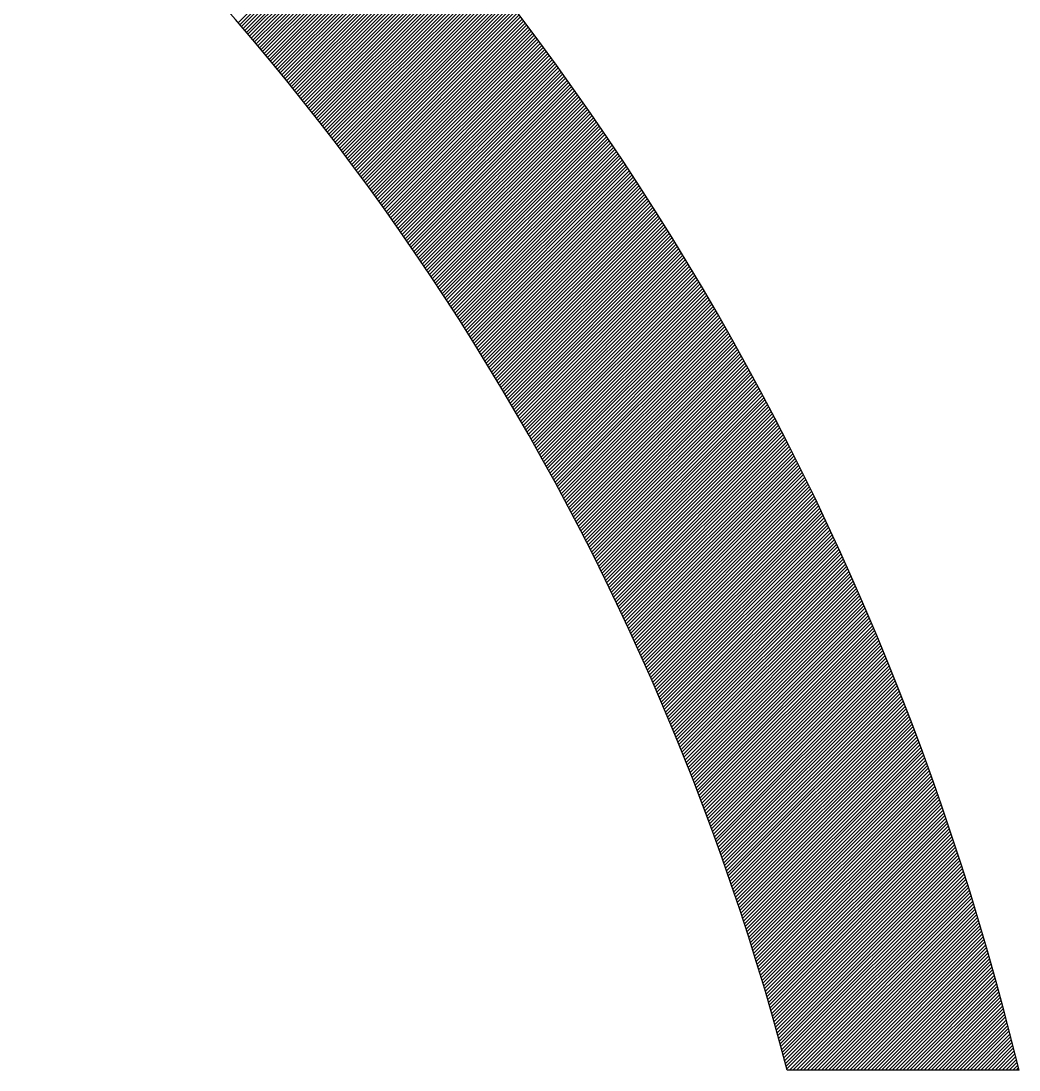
# Model space of a CAD drawing. Extents: x 0.4 to 28.1, y 0 to 28.5.
# Drawn here: x 23.13 to 28.11, y 17.59 to 22.83 of the extents above; entities that cross this region are included whole.
import ezdxf

# ---------------------------------------------------------------- set-up
doc = ezdxf.new("R2010")
doc.units = 0
doc.header["$MEASUREMENT"] = 0

msp = doc.modelspace()

# ---------------------------------------------------------------- linework, layer by layer
at = {"linetype": 'Continuous'}
for p, q in [((24.2131, 22.8166), (25.0034, 23.6069)), ((24.2212, 22.807), (25.0116, 23.5974)), ((24.2294, 22.7975), (25.0198, 23.588)), ((24.2375, 22.788), (25.0281, 23.5785)), ((24.2457, 22.7784), (25.0363, 23.569)), ((24.2538, 22.7689), (25.0444, 23.5595)), ((24.2619, 22.7593), (25.0526, 23.55)), ((24.27, 22.7498), (25.0608, 23.5405)), ((24.2781, 22.7402), (25.069, 23.531)), ((24.2862, 22.7306), (25.0771, 23.5215)), ((24.2943, 22.721), (25.0853, 23.512)), ((24.3024, 22.7114), (25.0934, 23.5024)), ((24.3105, 22.7018), (25.1016, 23.4929)), ((24.3185, 22.6922), (25.1097, 23.4833)), ((24.3266, 22.6825), (25.1178, 23.4738)), ((24.3346, 22.6729), (25.1259, 23.4642)), ((24.3426, 22.6633), (25.134, 23.4546)), ((24.3507, 22.6536), (25.1421, 23.4451)), ((24.3587, 22.644), (25.1502, 23.4355)), ((24.3667, 22.6343), (25.1583, 23.4259)), ((24.3747, 22.6246), (25.1663, 23.4163)), ((24.3827, 22.6149), (25.1744, 23.4066)), ((24.3907, 22.6052), (25.1825, 23.397)), ((24.3986, 22.5955), (25.1905, 23.3874)), ((24.4066, 22.5858), (25.1986, 23.3778)), ((24.4146, 22.5761), (25.2066, 23.3681)), ((24.4225, 22.5664), (25.2146, 23.3585)), ((24.4305, 22.5566), (25.2226, 23.3488)), ((24.4384, 22.5469), (25.2306, 23.3391)), ((24.4463, 22.5371), (25.2386, 23.3295)), ((24.4542, 22.5274), (25.2466, 23.3198)), ((24.4621, 22.5176), (25.2546, 23.3101)), ((24.47, 22.5078), (25.2626, 23.3004)), ((24.4779, 22.498), (25.2706, 23.2907)), ((24.4858, 22.4882), (25.2785, 23.281)), ((24.4937, 22.4784), (25.2865, 23.2712)), ((24.5015, 22.4686), (25.2944, 23.2615)), ((24.5094, 22.4588), (25.3024, 23.2518)), ((24.5172, 22.4489), (25.3103, 23.242)), ((24.5251, 22.4391), (25.3182, 23.2323)), ((24.5329, 22.4293), (25.3261, 23.2225)), ((24.5407, 22.4194), (25.3341, 23.2127)), ((24.5485, 22.4095), (25.342, 23.203)), ((24.5563, 22.3997), (25.3498, 23.1932)), ((24.5641, 22.3898), (25.3577, 23.1834)), ((24.5719, 22.3799), (25.3656, 23.1736)), ((24.5797, 22.37), (25.3735, 23.1638)), ((24.5875, 22.3601), (25.3813, 23.1539)), ((24.5952, 22.3502), (25.3892, 23.1441)), ((24.603, 22.3402), (25.397, 23.1343)), ((24.6107, 22.3303), (25.4049, 23.1244)), ((24.6184, 22.3203), (25.4127, 23.1146)), ((24.6262, 22.3104), (25.4205, 23.1047)), ((24.6339, 22.3004), (25.4283, 23.0949)), ((24.6416, 22.2905), (25.4361, 23.085)), ((24.6493, 22.2805), (25.4439, 23.0751)), ((24.657, 22.2705), (25.4517, 23.0652)), ((24.6647, 22.2605), (25.4595, 23.0553)), ((24.6723, 22.2505), (25.4673, 23.0454)), ((24.68, 22.2405), (25.475, 23.0355)), ((24.6877, 22.2305), (25.4828, 23.0256)), ((24.6953, 22.2204), (25.4905, 23.0157)), ((24.7029, 22.2104), (25.4983, 23.0057)), ((24.7106, 22.2003), (25.506, 22.9958)), ((24.7182, 22.1903), (25.5137, 22.9858)), ((24.7258, 22.1802), (25.5215, 22.9759)), ((24.7334, 22.1702), (25.5292, 22.9659)), ((24.741, 22.1601), (25.5369, 22.9559)), ((24.7486, 22.15), (25.5446, 22.9459)), ((24.7562, 22.1399), (25.5522, 22.936)), ((24.7637, 22.1298), (25.5599, 22.926)), ((24.7713, 22.1197), (25.5676, 22.9159)), ((24.7789, 22.1095), (25.5753, 22.9059)), ((24.7864, 22.0994), (25.5829, 22.8959)), ((24.7939, 22.0893), (25.5906, 22.8859)), ((24.8015, 22.0791), (25.5982, 22.8758)), ((24.809, 22.0689), (25.6058, 22.8658)), ((24.8165, 22.0588), (25.6134, 22.8557)), ((24.824, 22.0486), (25.6211, 22.8457)), ((24.8315, 22.0384), (25.6287, 22.8356)), ((24.839, 22.0282), (25.6363, 22.8255)), ((24.8464, 22.018), (25.6439, 22.8154)), ((24.8539, 22.0078), (25.6514, 22.8053)), ((24.8614, 21.9976), (25.659, 22.7952)), ((24.8688, 21.9873), (25.6666, 22.7851)), ((24.8762, 21.9771), (25.6741, 22.775)), ((24.8837, 21.9669), (25.6817, 22.7649)), ((24.8911, 21.9566), (25.6892, 22.7547)), ((24.8985, 21.9463), (25.6968, 22.7446)), ((24.9059, 21.9361), (25.7043, 22.7344)), ((24.9133, 21.9258), (25.7118, 22.7243)), ((24.9207, 21.9155), (25.7193, 22.7141)), ((24.9281, 21.9052), (25.7268, 22.7039)), ((24.9354, 21.8949), (25.7343, 22.6938)), ((24.9428, 21.8846), (25.7418, 22.6836)), ((24.9502, 21.8742), (25.7493, 22.6734)), ((24.9575, 21.8639), (25.7567, 22.6632)), ((24.9648, 21.8536), (25.7642, 22.6529)), ((24.9722, 21.8432), (25.7717, 22.6427)), ((24.9795, 21.8328), (25.7791, 22.6325)), ((24.9868, 21.8225), (25.7865, 22.6222)), ((24.9941, 21.8121), (25.794, 22.612)), ((25.0014, 21.8017), (25.8014, 22.6017)), ((25.0086, 21.7913), (25.8088, 22.5915)), ((25.0159, 21.7809), (25.8162, 22.5812)), ((25.0232, 21.7705), (25.8236, 22.5709)), ((25.0304, 21.7601), (25.831, 22.5606)), ((25.0377, 21.7496), (25.8384, 22.5503)), ((25.0449, 21.7392), (25.8458, 22.54)), ((25.0521, 21.7287), (25.8531, 22.5297)), ((25.0594, 21.7183), (25.8605, 22.5194)), ((25.0666, 21.7078), (25.8678, 22.5091)), ((25.0738, 21.6973), (25.8752, 22.4987)), ((25.081, 21.6869), (25.8825, 22.4884)), ((25.0882, 21.6764), (25.8898, 22.478)), ((25.0953, 21.6659), (25.8971, 22.4677)), ((25.1025, 21.6553), (25.9045, 22.4573)), ((25.1097, 21.6448), (25.9118, 22.4469)), ((25.1168, 21.6343), (25.919, 22.4365)), ((25.1239, 21.6238), (25.9263, 22.4262)), ((25.1311, 21.6132), (25.9336, 22.4158)), ((25.1382, 21.6027), (25.9409, 22.4053)), ((25.1453, 21.5921), (25.9481, 22.3949)), ((25.1524, 21.5815), (25.9554, 22.3845)), ((25.1595, 21.5709), (25.9626, 22.3741)), ((25.1666, 21.5603), (25.9699, 22.3636)), ((25.1737, 21.5497), (25.9771, 22.3532)), ((25.1807, 21.5391), (25.9843, 22.3427)), ((25.1878, 21.5285), (25.9915, 22.3322)), ((25.1948, 21.5179), (25.9987, 22.3218)), ((25.2019, 21.5072), (26.0059, 22.3113)), ((25.2089, 21.4966), (26.0131, 22.3008)), ((25.2159, 21.4859), (26.0203, 22.2903)), ((25.223, 21.4753), (26.0275, 22.2798)), ((25.23, 21.4646), (26.0346, 22.2693)), ((25.237, 21.4539), (26.0418, 22.2588)), ((25.2439, 21.4432), (26.0489, 22.2482)), ((25.2509, 21.4325), (26.0561, 22.2377)), ((25.2579, 21.4218), (26.0632, 22.2271)), ((25.2648, 21.4111), (26.0703, 22.2166)), ((25.2718, 21.4004), (26.0774, 22.206)), ((25.2787, 21.3897), (26.0845, 22.1954)), ((25.2857, 21.3789), (26.0916, 22.1849)), ((25.2926, 21.3682), (26.0987, 22.1743)), ((25.2995, 21.3574), (26.1058, 22.1637)), ((25.3064, 21.3466), (26.1129, 22.1531)), ((25.3133, 21.3358), (26.1199, 22.1424)), ((25.3202, 21.3251), (26.127, 22.1318)), ((25.3271, 21.3143), (26.134, 22.1212)), ((25.334, 21.3034), (26.1411, 22.1106)), ((25.3408, 21.2926), (26.1481, 22.0999)), ((25.3477, 21.2818), (26.1551, 22.0893)), ((25.3545, 21.271), (26.1621, 22.0786)), ((25.3613, 21.2601), (26.1691, 22.0679)), ((25.3682, 21.2493), (26.1761, 22.0572)), ((25.375, 21.2384), (26.1831, 22.0466)), ((25.3818, 21.2275), (26.1901, 22.0359)), ((25.3886, 21.2167), (26.1971, 22.0251)), ((25.3954, 21.2058), (26.204, 22.0144)), ((25.4022, 21.1949), (26.211, 22.0037)), ((25.4089, 21.184), (26.2179, 21.993)), ((25.4157, 21.173), (26.2249, 21.9822)), ((25.4224, 21.1621), (26.2318, 21.9715)), ((25.4292, 21.1512), (26.2387, 21.9607)), ((25.4359, 21.1402), (26.2457, 21.95)), ((25.4426, 21.1293), (26.2526, 21.9392)), ((25.4494, 21.1183), (26.2595, 21.9284)), ((25.4561, 21.1074), (26.2664, 21.9176)), ((25.4628, 21.0964), (26.2732, 21.9069)), ((25.4694, 21.0854), (26.2801, 21.896)), ((25.4761, 21.0744), (26.287, 21.8852)), ((25.4828, 21.0634), (26.2938, 21.8744)), ((25.4895, 21.0524), (26.3007, 21.8636)), ((25.4961, 21.0413), (26.3075, 21.8527)), ((25.5028, 21.0303), (26.3143, 21.8419)), ((25.5094, 21.0193), (26.3212, 21.831)), ((25.516, 21.0082), (26.328, 21.8202)), ((25.5226, 20.9971), (26.3348, 21.8093)), ((25.5292, 20.9861), (26.3416, 21.7984)), ((25.5358, 20.975), (26.3484, 21.7875)), ((25.5424, 20.9639), (26.3552, 21.7766)), ((25.549, 20.9528), (26.3619, 21.7657)), ((25.5556, 20.9417), (26.3687, 21.7548)), ((25.5621, 20.9306), (26.3755, 21.7439)), ((25.5687, 20.9194), (26.3822, 21.733)), ((25.5752, 20.9083), (26.3889, 21.722)), ((25.5817, 20.8971), (26.3957, 21.7111)), ((25.5883, 20.886), (26.4024, 21.7001)), ((25.5948, 20.8748), (26.4091, 21.6892)), ((25.6013, 20.8637), (26.4158, 21.6782)), ((25.6078, 20.8525), (26.4225, 21.6672)), ((25.6142, 20.8413), (26.4292, 21.6562)), ((25.6207, 20.8301), (26.4359, 21.6452)), ((25.6272, 20.8189), (26.4426, 21.6342)), ((25.6336, 20.8076), (26.4492, 21.6232)), ((25.6401, 20.7964), (26.4559, 21.6122)), ((25.6465, 20.7852), (26.4625, 21.6012)), ((25.653, 20.7739), (26.4692, 21.5901)), ((25.6594, 20.7627), (26.4758, 21.5791)), ((25.6658, 20.7514), (26.4824, 21.568)), ((25.6722, 20.7401), (26.489, 21.5569)), ((25.6786, 20.7288), (26.4956, 21.5459)), ((25.685, 20.7175), (26.5022, 21.5348)), ((25.6913, 20.7062), (26.5088, 21.5237)), ((25.6977, 20.6949), (26.5154, 21.5126)), ((25.704, 20.6836), (26.522, 21.5015)), ((25.7104, 20.6722), (26.5285, 21.4904)), ((25.7167, 20.6609), (26.5351, 21.4793)), ((25.723, 20.6496), (26.5416, 21.4681)), ((25.7294, 20.6382), (26.5481, 21.457)), ((25.7357, 20.6268), (26.5547, 21.4458)), ((25.742, 20.6154), (26.5612, 21.4347)), ((25.7482, 20.604), (26.5677, 21.4235)), ((25.7545, 20.5926), (26.5742, 21.4123)), ((25.7608, 20.5812), (26.5807, 21.4011)), ((25.7671, 20.5698), (26.5872, 21.3899)), ((25.7733, 20.5584), (26.5937, 21.3787)), ((25.7795, 20.5469), (26.6001, 21.3675)), ((25.7858, 20.5355), (26.6066, 21.3563)), ((25.792, 20.524), (26.613, 21.3451)), ((25.7982, 20.5126), (26.6195, 21.3338)), ((25.8044, 20.5011), (26.6259, 21.3226)), ((25.8106, 20.4896), (26.6323, 21.3113)), ((25.8168, 20.4781), (26.6387, 21.3001)), ((25.8229, 20.4666), (26.6451, 21.2888)), ((25.8291, 20.4551), (26.6515, 21.2775)), ((25.8353, 20.4436), (26.6579, 21.2662)), ((25.8414, 20.432), (26.6643, 21.2549)), ((25.8475, 20.4205), (26.6707, 21.2436)), ((25.8537, 20.4089), (26.6771, 21.2323)), ((25.8598, 20.3974), (26.6834, 21.221)), ((25.8659, 20.3858), (26.6898, 21.2097)), ((25.872, 20.3742), (26.6961, 21.1983)), ((25.8781, 20.3626), (26.7024, 21.187)), ((25.8841, 20.351), (26.7087, 21.1756)), ((25.8902, 20.3394), (26.715, 21.1643)), ((25.8963, 20.3278), (26.7214, 21.1529)), ((25.9023, 20.3162), (26.7276, 21.1415)), ((25.9083, 20.3045), (26.7339, 21.1301)), ((25.9144, 20.2929), (26.7402, 21.1187)), ((25.9204, 20.2812), (26.7465, 21.1073)), ((25.9264, 20.2695), (26.7527, 21.0959)), ((25.9324, 20.2579), (26.759, 21.0844)), ((25.9384, 20.2462), (26.7652, 21.073)), ((25.9444, 20.2345), (26.7715, 21.0616)), ((25.9503, 20.2228), (26.7777, 21.0501)), ((25.9563, 20.211), (26.7839, 21.0386)), ((25.9622, 20.1993), (26.7901, 21.0272)), ((25.9682, 20.1876), (26.7963, 21.0157)), ((25.9741, 20.1758), (26.8025, 21.0042)), ((25.98, 20.1641), (26.8087, 20.9927)), ((25.9859, 20.1523), (26.8148, 20.9812)), ((25.9918, 20.1405), (26.821, 20.9697)), ((25.9977, 20.1287), (26.8271, 20.9582)), ((26.0036, 20.1169), (26.8333, 20.9466)), ((26.0095, 20.1051), (26.8394, 20.9351)), ((26.0153, 20.0933), (26.8456, 20.9235)), ((26.0212, 20.0815), (26.8517, 20.912)), ((26.027, 20.0696), (26.8578, 20.9004)), ((26.0329, 20.0578), (26.8639, 20.8888)), ((26.0387, 20.0459), (26.87, 20.8772)), ((26.0445, 20.0341), (26.8761, 20.8656)), ((26.0503, 20.0222), (26.8821, 20.854)), ((26.0561, 20.0103), (26.8882, 20.8424)), ((26.0619, 19.9984), (26.8942, 20.8308)), ((26.0676, 19.9865), (26.9003, 20.8192)), ((26.0734, 19.9746), (26.9063, 20.8075)), ((26.0791, 19.9627), (26.9124, 20.7959)), ((26.0849, 19.9507), (26.9184, 20.7842)), ((26.0906, 19.9388), (26.9244, 20.7726)), ((26.0963, 19.9268), (26.9304, 20.7609)), ((26.102, 19.9149), (26.9364, 20.7492)), ((26.1077, 19.9029), (26.9424, 20.7375)), ((26.1134, 19.8909), (26.9483, 20.7258)), ((26.1191, 19.8789), (26.9543, 20.7141)), ((26.1248, 19.8669), (26.9603, 20.7024)), ((26.1304, 19.8549), (26.9662, 20.6906)), ((26.1361, 19.8428), (26.9721, 20.6789)), ((26.1417, 19.8308), (26.9781, 20.6671)), ((26.1474, 19.8188), (26.984, 20.6554)), ((26.153, 19.8067), (26.9899, 20.6436)), ((26.1586, 19.7946), (26.9958, 20.6318)), ((26.1642, 19.7826), (27.0017, 20.6201)), ((26.1698, 19.7705), (27.0076, 20.6083)), ((26.1754, 19.7584), (27.0135, 20.5965)), ((26.1809, 19.7463), (27.0193, 20.5847)), ((26.1865, 19.7341), (27.0252, 20.5728)), ((26.192, 19.722), (27.031, 20.561)), ((26.1976, 19.7099), (27.0369, 20.5492)), ((26.2031, 19.6977), (27.0427, 20.5373)), ((26.2086, 19.6856), (27.0485, 20.5255)), ((26.2141, 19.6734), (27.0543, 20.5136)), ((26.2196, 19.6612), (27.0601, 20.5017)), ((26.2251, 19.649), (27.0659, 20.4898)), ((26.2306, 19.6368), (27.0717, 20.4779)), ((26.2361, 19.6246), (27.0775, 20.466)), ((26.2415, 19.6124), (27.0832, 20.4541)), ((26.247, 19.6002), (27.089, 20.4422)), ((26.2524, 19.5879), (27.0947, 20.4303)), ((26.2578, 19.5757), (27.1005, 20.4183)), ((26.2632, 19.5634), (27.1062, 20.4064)), ((26.2686, 19.5511), (27.1119, 20.3944)), ((26.274, 19.5388), (27.1176, 20.3824)), ((26.2794, 19.5265), (27.1233, 20.3705)), ((26.2848, 19.5142), (27.129, 20.3585)), ((26.2901, 19.5019), (27.1347, 20.3465)), ((26.2955, 19.4896), (27.1404, 20.3345)), ((26.3008, 19.4773), (27.146, 20.3225)), ((26.3062, 19.4649), (27.1517, 20.3104)), ((26.3115, 19.4526), (27.1573, 20.2984)), ((26.3168, 19.4402), (27.163, 20.2864)), ((26.3221, 19.4278), (27.1686, 20.2743)), ((26.3274, 19.4154), (27.1742, 20.2623)), ((26.3327, 19.403), (27.1798, 20.2502)), ((26.3379, 19.3906), (27.1854, 20.2381)), ((26.3432, 19.3782), (27.191, 20.226)), ((26.3484, 19.3658), (27.1966, 20.2139)), ((26.3537, 19.3533), (27.2022, 20.2018)), ((26.3589, 19.3409), (27.2077, 20.1897)), ((26.3641, 19.3284), (27.2133, 20.1776)), ((26.3693, 19.3159), (27.2188, 20.1654)), ((26.3745, 19.3035), (27.2244, 20.1533)), ((26.3797, 19.291), (27.2299, 20.1411)), ((26.3849, 19.2785), (27.2354, 20.129)), ((26.39, 19.2659), (27.2409, 20.1168)), ((26.3952, 19.2534), (27.2464, 20.1046)), ((26.4003, 19.2409), (27.2519, 20.0924)), ((26.4055, 19.2283), (27.2573, 20.0802)), ((26.4106, 19.2158), (27.2628, 20.068)), ((26.4157, 19.2032), (27.2683, 20.0558)), ((26.4208, 19.1906), (27.2737, 20.0435)), ((26.4259, 19.178), (27.2792, 20.0313)), ((26.4309, 19.1654), (27.2846, 20.0191)), ((26.436, 19.1528), (27.29, 20.0068)), ((26.4411, 19.1402), (27.2954, 19.9945)), ((26.4461, 19.1275), (27.3008, 19.9823)), ((26.4511, 19.1149), (27.3062, 19.97)), ((26.4562, 19.1022), (27.3116, 19.9577)), ((26.4612, 19.0896), (27.3169, 19.9454)), ((26.4662, 19.0769), (27.3223, 19.933)), ((26.4712, 19.0642), (27.3277, 19.9207)), ((26.4761, 19.0515), (27.333, 19.9084)), ((26.4811, 19.0388), (27.3383, 19.896)), ((26.4861, 19.0261), (27.3437, 19.8837)), ((26.491, 19.0133), (27.349, 19.8713)), ((26.4959, 19.0006), (27.3543, 19.8589)), ((26.5009, 18.9878), (27.3596, 19.8466)), ((26.5058, 18.9751), (27.3648, 19.8342)), ((26.5107, 18.9623), (27.3701, 19.8218)), ((26.5156, 18.9495), (27.3754, 19.8093)), ((26.5204, 18.9367), (27.3806, 19.7969)), ((26.5253, 18.9239), (27.3859, 19.7845)), ((26.5302, 18.9111), (27.3911, 19.772)), ((26.535, 18.8983), (27.3963, 19.7596)), ((26.5398, 18.8854), (27.4016, 19.7471)), ((26.5447, 18.8726), (27.4068, 19.7347)), ((26.5495, 18.8597), (27.412, 19.7222)), ((26.5543, 18.8468), (27.4171, 19.7097)), ((26.5591, 18.8339), (27.4223, 19.6972)), ((26.5638, 18.821), (27.4275, 19.6847)), ((26.5686, 18.8081), (27.4326, 19.6721)), ((26.5734, 18.7952), (27.4378, 19.6596)), ((26.5781, 18.7823), (27.4429, 19.6471)), ((26.5828, 18.7693), (27.448, 19.6345)), ((26.5876, 18.7564), (27.4532, 19.622)), ((26.5923, 18.7434), (27.4583, 19.6094)), ((26.597, 18.7304), (27.4634, 19.5968)), ((26.6017, 18.7174), (27.4685, 19.5842)), ((26.6063, 18.7044), (27.4735, 19.5716)), ((26.611, 18.6914), (27.4786, 19.559)), ((26.6157, 18.6784), (27.4837, 19.5464)), ((26.6203, 18.6654), (27.4887, 19.5338)), ((26.6249, 18.6523), (27.4937, 19.5211)), ((26.6296, 18.6392), (27.4988, 19.5085)), ((26.6342, 18.6262), (27.5038, 19.4958)), ((26.6388, 18.6131), (27.5088, 19.4831)), ((26.6433, 18.6), (27.5138, 19.4704)), ((26.6479, 18.5869), (27.5188, 19.4578)), ((26.6525, 18.5738), (27.5238, 19.4451)), ((26.657, 18.5607), (27.5287, 19.4323)), ((26.6616, 18.5475), (27.5337, 19.4196)), ((26.6661, 18.5344), (27.5386, 19.4069)), ((26.6706, 18.5212), (27.5436, 19.3942)), ((26.6751, 18.508), (27.5485, 19.3814)), ((26.6796, 18.4948), (27.5534, 19.3686)), ((26.6841, 18.4816), (27.5583, 19.3559)), ((26.6886, 18.4684), (27.5632, 19.3431)), ((26.693, 18.4552), (27.5681, 19.3303)), ((26.6975, 18.442), (27.573, 19.3175)), ((26.7019, 18.4287), (27.5778, 19.3047)), ((26.7063, 18.4155), (27.5827, 19.2919)), ((26.7107, 18.4022), (27.5875, 19.279)), ((26.7151, 18.3889), (27.5924, 19.2662)), ((26.7195, 18.3757), (27.5972, 19.2533)), ((26.7239, 18.3623), (27.602, 19.2405)), ((26.7282, 18.349), (27.6068, 19.2276)), ((26.7326, 18.3357), (27.6116, 19.2147)), ((26.7369, 18.3224), (27.6164, 19.2018)), ((26.7413, 18.309), (27.6212, 19.1889)), ((26.7456, 18.2957), (27.6259, 19.176)), ((26.7499, 18.2823), (27.6307, 19.1631)), ((26.7542, 18.2689), (27.6354, 19.1501)), ((26.7585, 18.2555), (27.6401, 19.1372)), ((26.7627, 18.2421), (27.6449, 19.1242)), ((26.767, 18.2287), (27.6496, 19.1113)), ((26.7712, 18.2152), (27.6543, 19.0983)), ((26.7755, 18.2018), (27.659, 19.0853)), ((26.7797, 18.1883), (27.6636, 19.0723)), ((26.7839, 18.1749), (27.6683, 19.0593)), ((26.7881, 18.1614), (27.673, 19.0463)), ((26.7923, 18.1479), (27.6776, 19.0332)), ((26.7964, 18.1344), (27.6823, 19.0202)), ((26.8006, 18.1209), (27.6869, 19.0071)), ((26.8047, 18.1073), (27.6915, 18.9941)), ((26.8089, 18.0938), (27.6961, 18.981)), ((26.813, 18.0802), (27.7007, 18.9679)), ((26.8171, 18.0667), (27.7053, 18.9548)), ((26.8212, 18.0531), (27.7099, 18.9417)), ((26.8253, 18.0395), (27.7144, 18.9286)), ((26.8294, 18.0259), (27.719, 18.9155)), ((26.8334, 18.0123), (27.7235, 18.9024)), ((26.8375, 17.9986), (27.728, 18.8892)), ((26.8415, 17.985), (27.7326, 18.876)), ((26.8455, 17.9713), (27.7371, 18.8629)), ((26.8495, 17.9577), (27.7416, 18.8497)), ((26.8535, 17.944), (27.7461, 18.8365)), ((26.8575, 17.9303), (27.7505, 18.8233)), ((26.8615, 17.9166), (27.755, 18.8101)), ((26.8655, 17.9029), (27.7595, 18.7969)), ((26.8694, 17.8891), (27.7639, 18.7836)), ((26.8733, 17.8754), (27.7683, 18.7704)), ((26.8773, 17.8616), (27.7728, 18.7572)), ((26.8812, 17.8479), (27.7772, 18.7439)), ((26.8851, 17.8341), (27.7816, 18.7306)), ((26.889, 17.8203), (27.786, 18.7173)), ((26.8928, 17.8065), (27.7903, 18.704)), ((26.8967, 17.7927), (27.7947, 18.6907)), ((26.9005, 17.7789), (27.7991, 18.6774)), ((26.9044, 17.765), (27.8034, 18.6641)), ((26.9082, 17.7512), (27.8078, 18.6507)), ((26.912, 17.7373), (27.8121, 18.6374)), ((26.9158, 17.7234), (27.8164, 18.624)), ((26.9196, 17.7095), (27.8207, 18.6106)), ((26.9233, 17.6956), (27.825, 18.5973)), ((26.9271, 17.6817), (27.8293, 18.5839)), ((26.9308, 17.6677), (27.8335, 18.5704)), ((26.9346, 17.6538), (27.8378, 18.557)), ((26.9383, 17.6398), (27.8421, 18.5436)), ((26.942, 17.6259), (27.8463, 18.5302)), ((26.9457, 17.6119), (27.8505, 18.5167)), ((26.9494, 17.5979), (27.8547, 18.5032)), ((26.9619, 17.5927), (27.8589, 18.4898)), ((26.9795, 17.5927), (27.8631, 18.4763)), ((26.9972, 17.5927), (27.8673, 18.4628)), ((27.0149, 17.5927), (27.8715, 18.4493)), ((27.0326, 17.5927), (27.8756, 18.4358)), ((27.0503, 17.5927), (27.8798, 18.4222)), ((27.0679, 17.5927), (27.8839, 18.4087)), ((27.0856, 17.5927), (27.8881, 18.3951)), ((27.1033, 17.5927), (27.8922, 18.3816)), ((27.121, 17.5927), (27.8963, 18.368)), ((27.1386, 17.5927), (27.9004, 18.3544)), ((27.1563, 17.5927), (27.9044, 18.3408)), ((27.174, 17.5927), (27.9085, 18.3272)), ((27.1917, 17.5927), (27.9126, 18.3136)), ((27.2094, 17.5927), (27.9166, 18.3)), ((27.227, 17.5927), (27.9206, 18.2863)), ((27.2447, 17.5927), (27.9247, 18.2727)), ((27.2624, 17.5927), (27.9287, 18.259)), ((27.2801, 17.5927), (27.9327, 18.2453)), ((27.2977, 17.5927), (27.9367, 18.2316)), ((27.3154, 17.5927), (27.9406, 18.2179)), ((27.3331, 17.5927), (27.9446, 18.2042)), ((27.3508, 17.5927), (27.9486, 18.1905)), ((27.3685, 17.5927), (27.9525, 18.1768)), ((27.3861, 17.5927), (27.9564, 18.163)), ((27.4038, 17.5927), (27.9604, 18.1492)), ((27.4215, 17.5927), (27.9643, 18.1355)), ((27.4392, 17.5927), (27.9682, 18.1217)), ((27.4568, 17.5927), (27.972, 18.1079)), ((27.4745, 17.5927), (27.9759, 18.0941)), ((27.4922, 17.5927), (27.9798, 18.0803)), ((27.5099, 17.5927), (27.9836, 18.0665)), ((27.5276, 17.5927), (27.9875, 18.0526)), ((27.5452, 17.5927), (27.9913, 18.0388)), ((27.5629, 17.5927), (27.9951, 18.0249)), ((27.5806, 17.5927), (27.9989, 18.011)), ((27.5983, 17.5927), (28.0027, 17.9971)), ((27.6159, 17.5927), (28.0065, 17.9832)), ((27.6336, 17.5927), (28.0102, 17.9693)), ((27.6513, 17.5927), (28.014, 17.9554)), ((27.669, 17.5927), (28.0177, 17.9415)), ((27.6867, 17.5927), (28.0215, 17.9275)), ((27.7043, 17.5927), (28.0252, 17.9136)), ((27.722, 17.5927), (28.0289, 17.8996)), ((27.7397, 17.5927), (28.0326, 17.8856)), ((27.7574, 17.5927), (28.0363, 17.8716)), ((27.775, 17.5927), (28.0399, 17.8576)), ((27.7927, 17.5927), (28.0436, 17.8436)), ((27.8104, 17.5927), (28.0472, 17.8296)), ((27.8281, 17.5927), (28.0509, 17.8155)), ((27.8457, 17.5927), (28.0545, 17.8015)), ((27.8634, 17.5927), (28.0581, 17.7874)), ((27.8811, 17.5927), (28.0617, 17.7733)), ((27.8988, 17.5927), (28.0653, 17.7592)), ((27.9165, 17.5927), (28.0689, 17.7451)), ((27.9341, 17.5927), (28.0724, 17.731)), ((27.9518, 17.5927), (28.076, 17.7169)), ((27.9695, 17.5927), (28.0795, 17.7027)), ((27.9872, 17.5927), (28.083, 17.6886)), ((28.0048, 17.5927), (28.0866, 17.6744)), ((28.0225, 17.5927), (28.0901, 17.6602)), ((28.0402, 17.5927), (28.0935, 17.646)), ((28.1065, 17.5927), (26.9507, 17.5927)), ((28.0579, 17.5927), (28.097, 17.6318)), ((28.0756, 17.5927), (28.1005, 17.6176)), ((28.0932, 17.5927), (28.1039, 17.6034))]:
    msp.add_line(p, q, dxfattribs=at)
for centre, radius, start, end in [((14.2518, 14.2518), 14.2518, 13.55735, 166.44265), ((14.2571, 14.2697), 13.1214, 14.67008, 165.32992)]:
    msp.add_arc(centre, radius, start, end, dxfattribs=at)

doc.saveas('drawing.dxf')
